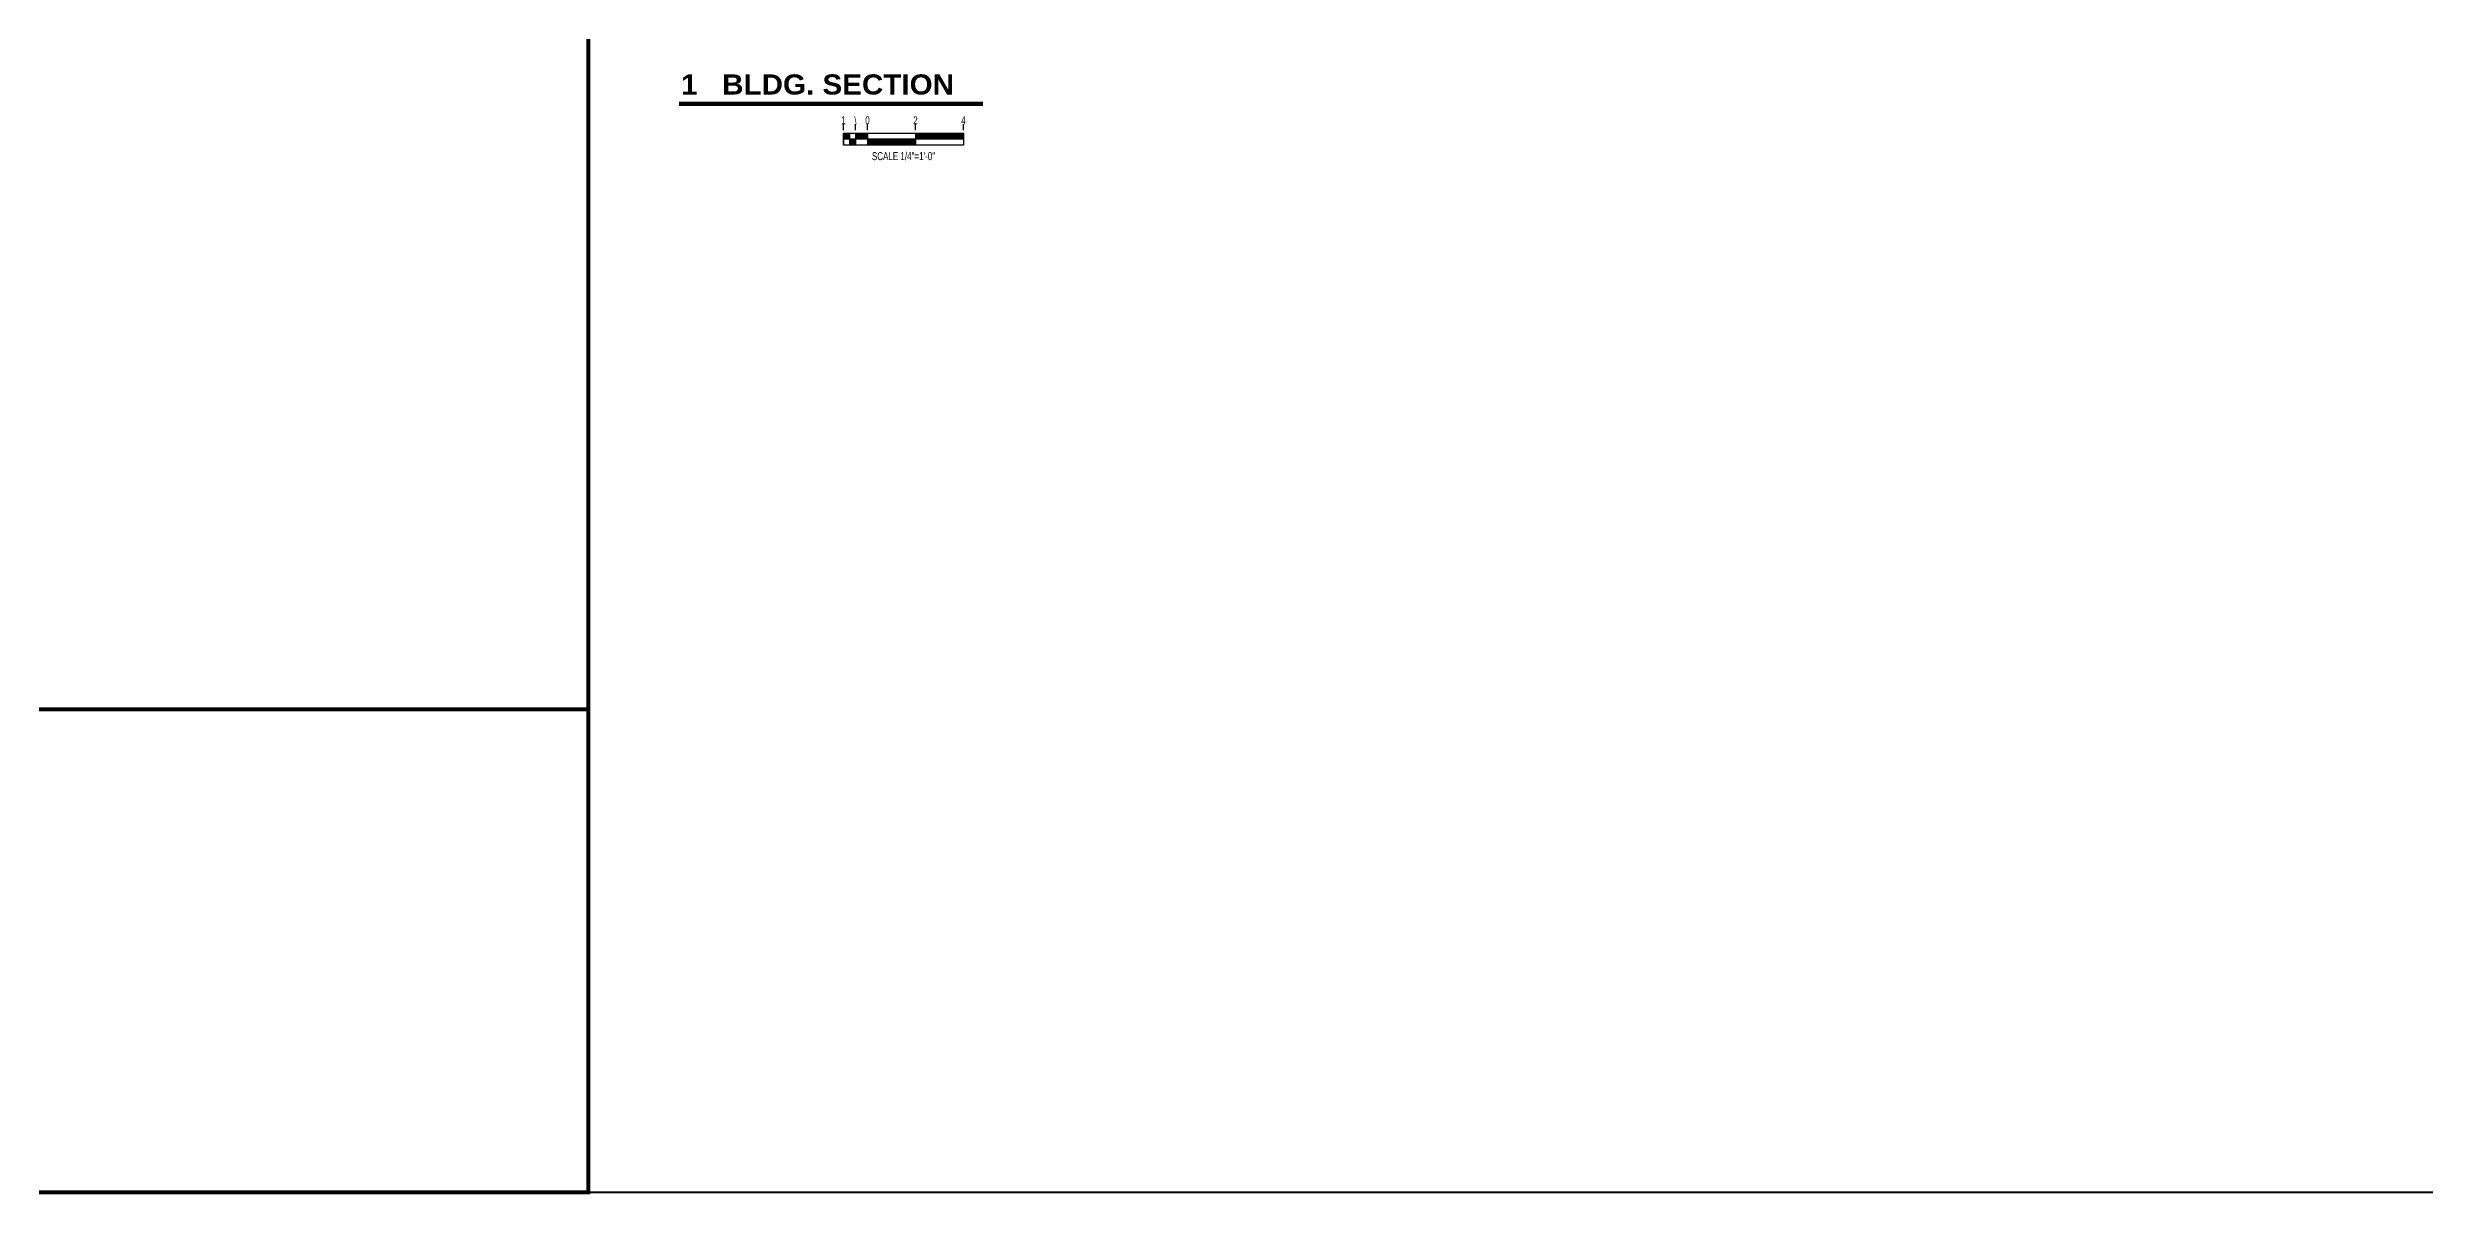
# Model space of a CAD drawing. Extents: x -16 to 10076, y -1 to 10000.
# Drawn here: x 3666 to 4854, y -1 to 572 of the extents above; entities that cross this region are included whole.
import ezdxf
from ezdxf.enums import TextEntityAlignment as Align

# ---------------------------------------------------------------- set-up
doc = ezdxf.new("R2010")
doc.units = 0
doc.header["$MEASUREMENT"] = 0
doc.layers.add('Details', color=1, linetype='Continuous')
doc.layers.add('TEXT', color=1, linetype='Continuous')
doc.layers.add('Viewport', color=42, linetype='Continuous', plot=False)
doc.styles.add('B', font='bold', dxfattribs={"width": 1.1})
doc.styles.get("Standard").update_dxf_attribs({"font": 'hcad.shx', "height": 8})

# ---------------------------------------------------------------- blocks, each defined once
blk = doc.blocks.new('4scale')
for p, q in [((-29.1, 17.9), (-29.1, 20.9)), ((-29.1, 16.4), (-26.1, 16.4)), ((-29.1, 10.4), (-29.1, 16.4)), ((30.9, 13.4), (-29.1, 13.4)), ((-29.1, 13.4), (-29.1, 10.4)), ((-26.1, 16.4), (-23.1, 16.4)), ((-26.1, 16.4), (-26.1, 10.4)), ((-23.1, 17.9), (-23.1, 20.9)), ((-23.1, 16.4), (-17.1, 16.4)), ((-23.1, 16.4), (-23.1, 10.4)), ((-17.1, 17.9), (-17.1, 20.9)), ((-17.1, 16.4), (6.9, 16.4)), ((-17.1, 16.4), (-17.1, 10.4)), ((6.9, 17.9), (6.9, 20.9)), ((6.9, 16.4), (30.9, 16.4)), ((6.9, 16.4), (6.9, 10.4)), ((30.9, 17.9), (30.9, 20.9)), ((30.9, 16.4), (30.9, 13.4)), ((30.9, 13.4), (30.9, 10.4)), ((30.9, 10.4), (-29.1, 10.4))]:
    blk.add_line(p, q)
at = {"const_width": 3}
for points in [[(-29.1, 14.9), (-26.1, 14.9)], [(-26.1, 11.9), (-23.1, 11.9)], [(-23.1, 14.9), (-17.1, 14.9)], [(-17.1, 11.9), (6.9, 11.9)], [(6.9, 14.9), (30.9, 14.9)]]:
    blk.add_lwpolyline(points, dxfattribs=at)
at = {"width": 0.75}
for s, p in [('1', (-29.1, 20.9)), ('\\', (-23.1, 20.9)), ('0', (-17.1, 20.9)), ('2', (6.9, 20.9)), ('4', (30.9, 20.9)), ('SCALE 1/4"=1\'-0"', (0.9, 3))]:
    blk.add_text(s, height=4, dxfattribs=at).set_placement(p, align=Align.CENTER)

msp = doc.modelspace()

# ---------------------------------------------------------------- linework, layer by layer
at = {"layer": 'TEXT', "color": 2, "const_width": 2.15578}
msp.add_lwpolyline([(3981.40879, 543.9333), (4133.42625, 543.9333)], dxfattribs=at)
at = {"layer": 'Viewport', "const_width": 1}
msp.add_lwpolyline([(0, 0), (9999, 0), (9999, 9999), (0, 9999)], close=True, dxfattribs=at)
at = {"layer": 'Viewport'}
msp.add_lwpolyline([(0, 0, 2, 2, 0), (0, 2784, 2, 2, 0), (3936, 2784, 2, 2, 0), (3936, 0, 2, 2, 0), (0, 0, 0, 0, 0)], format="xyseb", dxfattribs=at)
at = {"layer": 'Viewport', "const_width": 2}
msp.add_lwpolyline([(0, 241.5), (3936, 241.5)], dxfattribs=at)

# ---------------------------------------------------------------- block references
at = {"layer": 'Details'}
msp.add_blockref('4scale', (4092.6974, 512.86404), dxfattribs=at)

# ---------------------------------------------------------------- texts
at = {"layer": 'TEXT', "color": 2, "style": 'B', "width": 1.1}
msp.add_text('     1   BLDG. SECTION', height=10.0603125, dxfattribs=at).set_placement((3961.81729, 548.65007))

doc.saveas('drawing.dxf')
